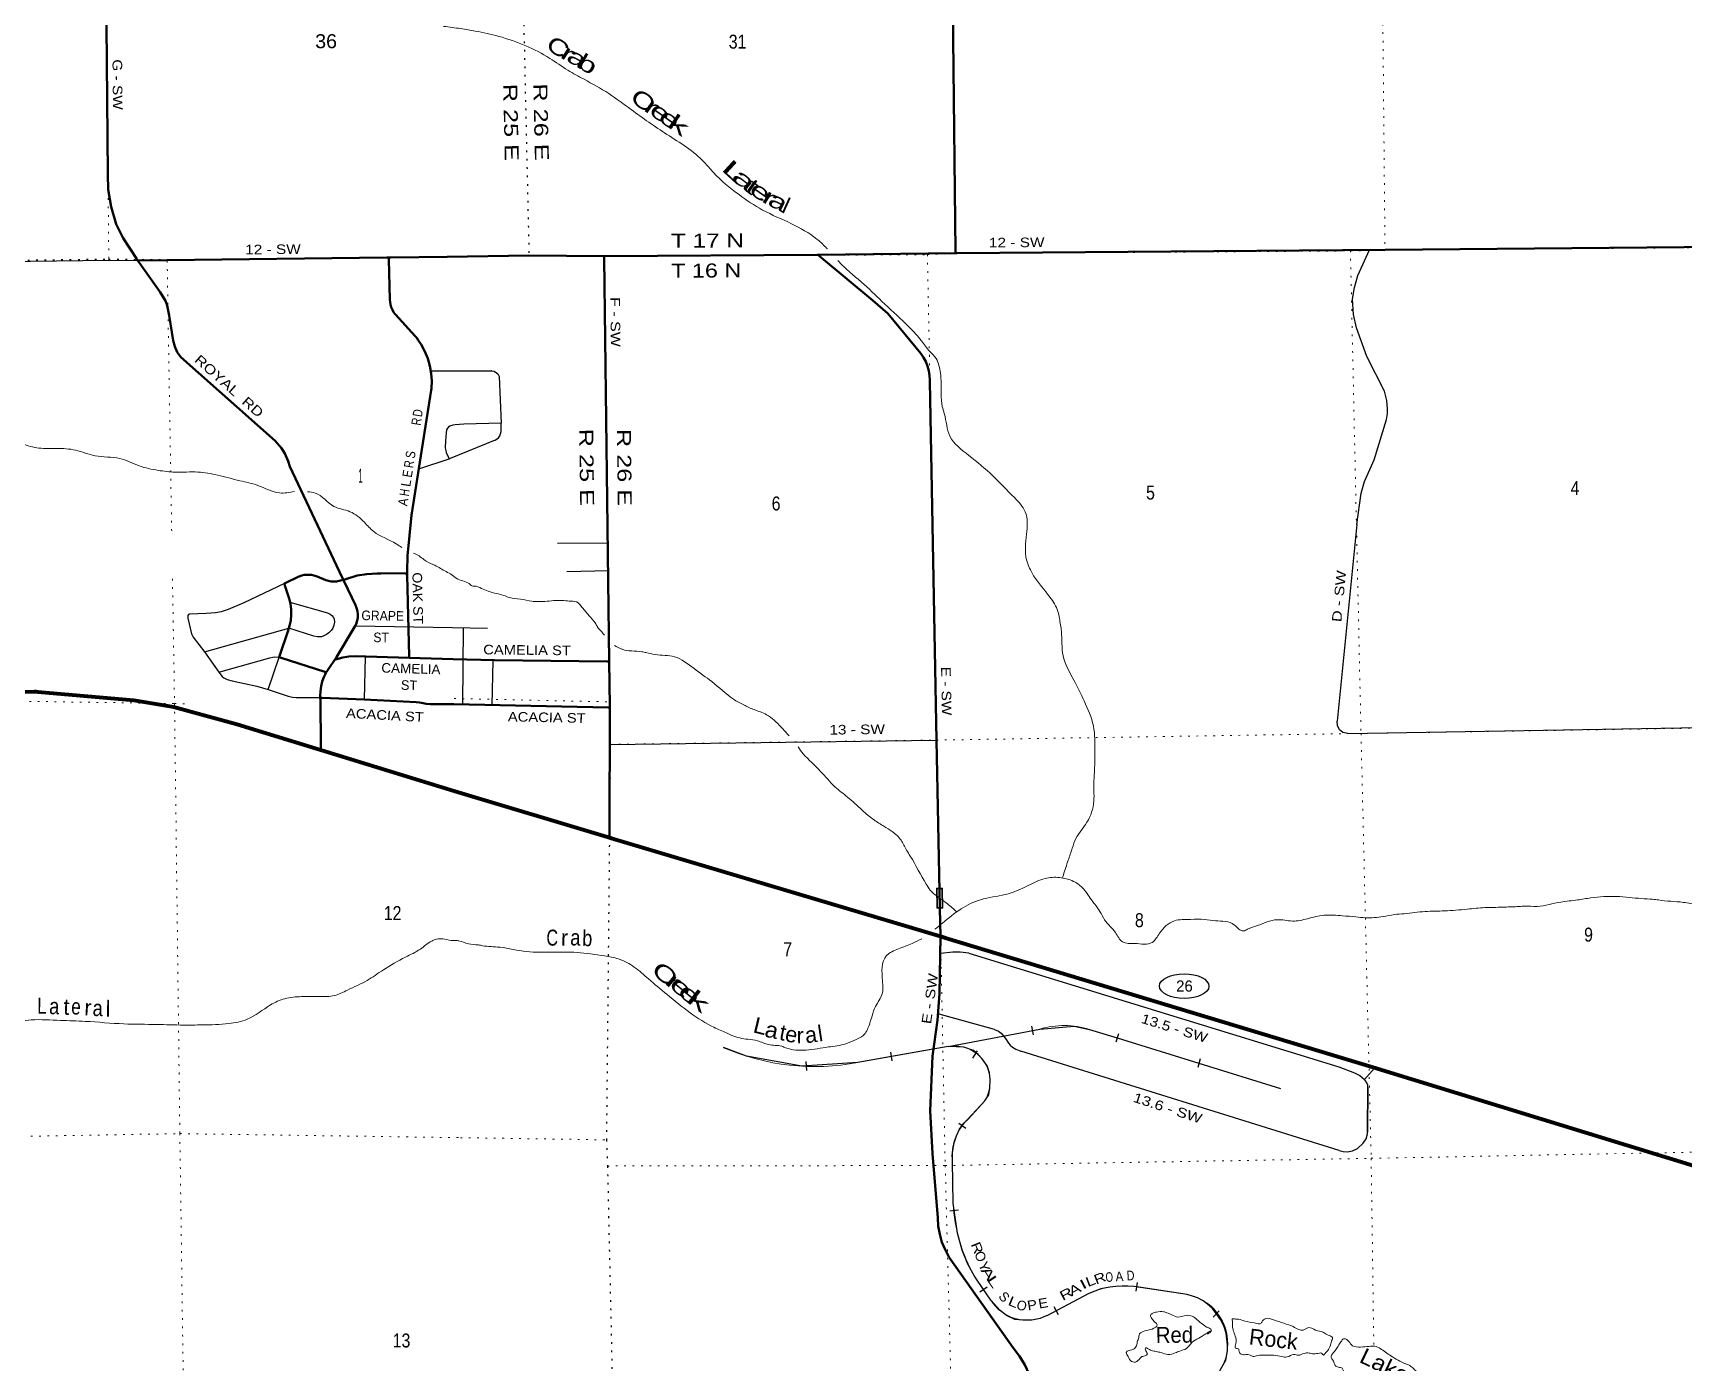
# Model space of a CAD drawing. Header units: feet. Extents: x 250644 to 505285, y -364975 to -177792.
# Drawn here: x 339922 to 360586, y -226050 to -209405 of the extents above; entities that cross this region are included whole.
import ezdxf
from ezdxf.enums import TextEntityAlignment as Align

# ---------------------------------------------------------------- set-up
doc = ezdxf.new("R2010")
doc.units = ezdxf.units.FT
doc.header["$LTSCALE"] = 70
doc.linetypes.add('DOTTED', pattern=[1.5, 0.3, -1.2])
for name, color, linetype, lineweight in [('17', 7, 'Continuous', 25), ('23', 7, 'Continuous', 70), ('26', 7, 'Continuous', 40), ('29', 7, 'Continuous', 25), ('34', 7, 'Continuous', 25), ('39', 7, 'Continuous', 13), ('6', 7, 'DOTTED', 25), ('61', 7, 'Continuous', 13), ('7', 7, 'DOTTED', 13)]:
    doc.layers.add(name, color=color, linetype=linetype, lineweight=lineweight)
for name, color, linetype in [('27', 7, 'Continuous'), ('30', 7, 'Continuous'), ('41', 7, 'Continuous')]:
    doc.layers.add(name, color=color, linetype=linetype)

msp = doc.modelspace()

# ---------------------------------------------------------------- linework, layer by layer
at = {"layer": '17'}
msp.add_ellipse((354330.26, -221334.21), major_axis=(309.24, -1), ratio=0.500121, dxfattribs=at)
at = {"layer": '23'}
for p, q in [((345207.61, -218896.99), (343525.37, -218381.59)), ((351341.91, -220732.01), (351279.19, -220713.01))]:
    msp.add_line(p, q, dxfattribs=at)
for points in [[(343525.37, -218381.59), (342475.86, -218060.05), (341683.36, -217843.45), (341183.79, -217760.96), (339985.15, -217653.12), (339960.15, -217650.87), (339935.15, -217651.32), (336308.28, -217716.59), (330961.33, -217805.93), (325616.33, -217893.22), (320151.34, -217997.7), (314675.64, -218076.35)], [(347151.83, -219481.04), (347111.54, -219468.94), (345207.61, -218896.99)], [(351279.18, -220713.53), (347161.54, -219483.94), (347151.83, -219481.04)], [(351341.91, -220732.01), (351291.91, -220717.33), (351279.18, -220713.53)], [(362019.4, -223968.26), (360933.75, -223652.76), (356694.42, -222353.06), (351341.91, -220732.01)]]:
    msp.add_lwpolyline(points, dxfattribs=at)
at = {"layer": '26'}
for p, q in [((345181.76, -217240.16), (344629.11, -217224.03)), ((343517.33, -217724.21), (343517.63, -217724.21))]:
    msp.add_line(p, q, dxfattribs=at)
for points in [[(351469.37, -212161.22), (351469.05, -212133.93), (351408.27, -206808.05), (351408.23, -206804.8)], [(341231.44, -212252.1), (341216.7, -212229.16), (341050.65, -211970.79), (340961.72, -211797.67), (340899.22, -211581.26), (340863.17, -211362.45), (340860.76, -211174.9), (340820.97, -206958.29)], [(344374.47, -212213.27), (344399.47, -212213), (345105.46, -212205.5)], [(345105.46, -212205.5), (346129.65, -212189.24), (347070.5, -212197.1)], [(347070.5, -212197.1), (349735.5, -212179.48), (349747.92, -212179.35), (351469.37, -212161.22)], [(347134.87, -217271.11), (347070.82, -212222.1), (347070.5, -212197.1)], [(351272.13, -220357.72), (351230.37, -218254.54), (351146.04, -213766.83), (351146.2, -213751.78), (351142.9, -213691.71), (351133.34, -213632.31), (351117.62, -213574.23), (351095.92, -213518.12), (351068.47, -213464.58), (351035.57, -213414.2), (350621.83, -212916.7), (350431.76, -212751.98), (349767.82, -212196.01), (349747.92, -212179.35)], [(351469.37, -212161.22), (351485.94, -212161.04), (356843.94, -212118.74), (361987.71, -212070.82), (361995.51, -212070.78)], [(341231.44, -212252.1), (341254.49, -212251.82), (344349.47, -212213.63), (344374.47, -212213.27)], [(343807.2, -216247.74), (343793.49, -216218.72), (343137.73, -214831.14), (343115.64, -214762.1), (343076.07, -214668.2), (343031.9, -214600.08), (342952.66, -214508.19), (341774.48, -213463.61), (341725.25, -213399.38), (341695.28, -213328.72), (341677.62, -213253.77), (341626.25, -212940.09), (341601.63, -212813.76), (341580.23, -212755.95), (341512.8, -212646.75), (341250.73, -212279.16), (341231.44, -212252.1)], [(344605.38, -216190.69), (344606.28, -216141.56), (344609.82, -215948.92), (344658.62, -215439.29), (344907.04, -213877.04), (344909.19, -213855.3), (344912.48, -213759.74), (344905.76, -213664.36), (344889.11, -213570.21), (344862.71, -213478.31), (344826.85, -213389.67), (344781.92, -213305.27), (344743.94, -213249.03), (344724.12, -213219.67), (344703.88, -213199.03), (344458.74, -212929.2), (344455.07, -212924.58), (344435.84, -212897.08), (344419.59, -212867.72), (344406.5, -212836.82), (344396.71, -212804.72), (344390.33, -212771.77), (344387.43, -212738.34), (344376.39, -212238.27), (344374.47, -212213.27)], [(343588.9, -217412.55), (343574.2, -217401.98), (343027.58, -217223.73), (343003.29, -217215.81), (343011.13, -217192.89), (343116.69, -216884.23), (343134.18, -216825.05), (343147.24, -216756.61), (343153.08, -216687.18), (343151.62, -216617.52), (343142.89, -216548.39), (343126.99, -216480.56), (343075.9, -216318.02), (343068.1, -216293.19), (343093.45, -216281.2), (343233.25, -216215.09), (343260.48, -216202.98), (343288.83, -216193.78), (343317.99, -216187.59), (343347.63, -216184.49), (343377.44, -216184.5), (343407.08, -216187.63), (343436.24, -216193.84), (343464.58, -216203.06), (343477.68, -216208.47), (343588.48, -216253.7), (343620.71, -216262.4), (343653.67, -216267.68), (343687.01, -216269.49), (343720.35, -216267.8), (343753.33, -216262.64), (343785.59, -216254.05), (343788.16, -216253.09), (343807.2, -216247.74)], [(343588.9, -217412.55), (343607.53, -217385.13), (343722.24, -217216.25), (343951.68, -216834.16), (343968.37, -216802.45), (343981.42, -216758.07), (343987.08, -216722.83), (343987.94, -216684.54), (343983.6, -216639.29), (343971.85, -216597.95), (343957.55, -216563.9), (343817.18, -216268.72), (343807.2, -216247.74)], [(343807.2, -216247.74), (343838.16, -216238.34), (343977.28, -216196.12), (344099.8, -216175.95), (344223.77, -216168.7), (344274.05, -216169.46), (344584.17, -216166.78), (344605.38, -216190.69)], [(344629.11, -217224.03), (344628.69, -217205.49), (344605.4, -216191.56), (344605.38, -216190.69)], [(343708.06, -217246.55), (343723.13, -217241.42), (343798.15, -217221.04), (343874.89, -217208.61), (343952.51, -217204.28), (344629.11, -217224.03)], [(347134.87, -217271.11), (347108.02, -217270.82), (345697.52, -217255.38), (345181.86, -217240.12)], [(347141.87, -217845.57), (347141.93, -217828.13), (347134.87, -217271.11)], [(343517.63, -217724.21), (343517.46, -217721.93), (343516.74, -217701.23), (343518.88, -217641.1), (343527.29, -217581.52), (343541.88, -217523.15), (343562.49, -217466.62), (343577.87, -217435.13), (343588.9, -217412.55)], [(345189.74, -217804.7), (344896.37, -217805.92), (344843.88, -217802), (344807.03, -217794.17), (344760.73, -217785.04), (344718.68, -217779.82), (344067.9, -217745.4), (343539.89, -217723.87), (343517.63, -217724.21)], [(343525.37, -218381.59), (343525.03, -218344.9), (343519.42, -217747.83), (343517.63, -217724.21)], [(347141.87, -217845.57), (347122.54, -217845.17), (345190.82, -217804.78)], [(347151.83, -219481.04), (347136.62, -219452.14), (347141.87, -217845.57)], [(351279.18, -220713.53), (351279.19, -220713.01), (351272.13, -220357.72)], [(352449.66, -226365.93), (352434.07, -226309.25), (352390.6, -226188.17), (352334.7, -226072.29), (352267, -225962.89), (352188.24, -225861.17), (351401.9, -224747.9), (351385.62, -224721.8), (351337.31, -224631.18), (351298.74, -224536), (351270.34, -224437.31), (351252.4, -224336.2), (351245.13, -224233.76), (351179.9, -223429.45), (351152.79, -222893.67), (351182.1, -222211.8), (351244.45, -221757.92), (351267.94, -221426.55), (351279.18, -220713.53)]]:
    msp.add_lwpolyline(points, dxfattribs=at)
at = {"layer": '29'}
for p, q in [((344901.76, -213633.43), (345127.06, -213633.52)), ((345782.4, -214288.96), (345313.12, -214301.7)), ((345707.85, -214501.71), (345143.39, -214731.25)), ((344750.73, -214860.93), (345143.39, -214731.25)), ((356491.08, -215554.75), (356243.11, -218018.94)), ((346485.95, -215790.28), (347124.24, -215784.79)), ((346602.88, -216143.95), (347130.85, -216132.68)), ((342067.31, -217150.16), (343125.43, -216854.67)), ((343963.04, -216824.7), (345171.38, -216846.38)), ((345171.38, -216846.38), (345609.13, -216852.16)), ((345303.45, -217808.28), (345309.48, -216848.67)), ((342248.6, -217405.75), (342885.05, -217225.56)), ((342864.63, -217621.28), (343002.58, -217217.89)), ((344078.77, -217213.75), (344067.9, -217745.4)), ((345670.9, -217815.93), (345679.56, -217259.71)), ((356378.72, -218170.75), (361830.3, -218079.04)), ((347146.61, -218307.58), (351230.37, -218254.54)), ((351955.62, -221875.51), (351264.3, -221682.77)), ((356268.61, -223388.77), (352287.53, -222146.98)), ((356588.77, -222502.78), (356712.42, -222361.91)), ((356627.56, -222593.77), (356625.22, -223161.36))]:
    msp.add_line(p, q, dxfattribs=at)
for points in [[(356491.08, -215554.75), (356546.31, -215162.3), (356586.71, -215019.77), (356707.91, -214745.33), (356861, -214243.26), (356875.89, -214168.8), (356875.89, -214109.23), (356867.39, -214002.86), (356835.49, -213885.85), (356614.35, -213451.86), (356486.77, -213094.45), (356448.49, -212928.52), (356435.74, -212737.05), (356461.25, -212588.14), (356503.78, -212439.21), (356649.51, -212120.27)], [(320848, -212517.01), (324991.32, -212402.49), (325539.25, -212410.2), (330289.62, -212370.65), (330965.97, -212367.06), (335576.66, -212292.91), (336287.59, -212306.49), (340870.58, -212247.12), (341231.44, -212252.1)], [(345127.06, -213633.52), (345663.42, -213632.24), (345661.41, -213632.27)], [(345663.42, -213632.24), (345692.61, -213638.16), (345723.44, -213656.23), (345741.51, -213672.19), (345756.97, -213702.93), (345782.4, -214288.96)], [(345136.71, -214321.92), (345108.37, -214349.14), (345098.57, -214370.06), (345092.68, -214409.29), (345084.84, -214508.67), (345082.23, -214594.97), (345087.46, -214631.58), (345094.65, -214655.12), (345129.88, -214735.71)], [(345313.12, -214301.7), (345206.77, -214307.21), (345175.41, -214313.06), (345137.62, -214323.59)], [(345707.85, -214501.71), (345747.36, -214471.55), (345764.37, -214448.15), (345775.01, -214420.49), (345781.38, -214390.71), (345783.51, -214352.41), (345782.4, -214288.96)], [(343068.1, -216293.19), (342561.18, -216536.78), (342365.14, -216620.47), (342276.27, -216649.24), (342205.7, -216659.7), (342090.69, -216670.16), (341881.59, -216678), (341868.52, -216683.23), (341860.68, -216693.69), (341860.68, -216730.31), (341907.72, -216923.83), (341928.63, -216968.29), (342067.31, -217150.16), (342248.6, -217405.75)], [(343137.78, -216527.76), (343609.32, -216662.31), (343641.34, -216678.01), (343664.21, -216693.69), (343683.16, -216721.16), (343690.35, -216740.77), (343693.62, -216777.39), (343687.74, -216816.61), (343675.32, -216851.92), (343653.76, -216884.6), (343625.66, -216913.38), (343593.64, -216934.29), (343560.31, -216951.3), (343530.91, -216960.44), (343484.51, -216960.45), (343436.81, -216952.6), (343125.43, -216854.67)], [(342885.05, -217225.56), (342924.51, -217218.05), (342950.65, -217214.12), (343003.29, -217215.81)], [(342248.6, -217405.75), (342288.69, -217458.64), (342310.91, -217476.95), (342351.42, -217495.25), (342416.77, -217513.56), (342723.89, -217580.25), (342864.63, -217621.28)], [(342864.63, -217621.28), (343115.97, -217704.47), (343170.21, -217716.23), (343217.91, -217722.77), (343517.46, -217721.93)], [(356378.72, -218170.75), (356316.66, -218157.7), (356274.13, -218127.92), (356248.62, -218072.61), (356243.11, -218018.94)], [(351632.93, -220922.54), (351527.67, -220908.99), (351435.17, -220910.06), (351282.08, -220927.08)], [(351632.93, -220922.54), (356264.98, -222343.72), (356264.98, -222343.72)], [(351955.62, -221875.51), (352005.56, -221895.58), (352041.17, -221920.57), (352092.2, -221990.77), (352133.14, -222048.75), (352153.86, -222073.74), (352179.92, -222095.55), (352224.03, -222122.67), (352287.53, -222146.98)], [(356264.98, -222343.72), (356463.37, -222418.92), (356527.16, -222452.96), (356588.77, -222502.78)], [(356268.61, -223388.77), (356320.91, -223401.79), (356376.19, -223406.04), (356435.73, -223395.4), (356497.39, -223365.62), (356571.81, -223299.67), (356605.83, -223244.36), (356624.97, -223180.54), (356627.1, -222574.22), (356610.09, -222535.93), (356588.77, -222502.78)]]:
    msp.add_lwpolyline(points, dxfattribs=at)
at = {"layer": '34'}
for p, q in [((352418.2, -221834.53), (352438.76, -221943.21)), ((353506.59, -221929.89), (353473.89, -222035.56)), ((349606.94, -222388.01), (349599.69, -222277.64)), ((350676.85, -222267.58), (350657.47, -222158.68)), ((351684.14, -222236.77), (351744.22, -222143.9)), ((354531.66, -222244.33), (354498.96, -222350)), ((351507.86, -223047.73), (351598.08, -223111.72)), ((351396.4, -224147.62), (351505.92, -224132.14)), ((351773.55, -225160.32), (351865.1, -225098.24)), ((353728.67, -225151.17), (353745.12, -225041.79)), ((352757.07, -225446.93), (352705, -225349.34)), ((354690.93, -225475.16), (354770.11, -225397.93))]:
    msp.add_line(p, q, dxfattribs=at)
at = {"layer": '34', "lineweight": 13}
for p, q in [((353146.52, -221874.48), (355536.27, -222613.91)), ((351376.2, -222088.79), (350247.2, -222289.7)), ((351623.89, -222998.87), (351834.07, -222768.03)), ((351439.16, -224049.27), (351427.36, -223528.93)), ((354367.82, -225193.17), (353698.29, -225092.5))]:
    msp.add_line(p, q, dxfattribs=at)
for points in [[(351376.2, -222088.79), (352524.94, -221871.44), (352524.94, -221871.44)], [(351909.13, -225264.93), (351711.17, -224973), (351713.17, -224972.96)], [(353136.57, -225180.85), (352610.55, -225461.51), (352604.5, -225459.61)]]:
    msp.add_lwpolyline(points, dxfattribs=at)
at = {"layer": '34'}
for points in [[(351376.4, -222089.87), (352525.09, -221872.53), (352951.85, -221835.01), (353146.24, -221875.55), (353491.49, -221982.37), (355535.94, -222614.96)], [(354786.47, -226132.67), (354850.94, -226012.93), (354870.95, -225897.11), (354873.81, -225821.33), (354856.65, -225676.92), (354825.21, -225583.99), (354786.62, -225503.92), (354685.14, -225369.52), (354620.82, -225312.32), (354566.5, -225273.72), (354495.04, -225235.12), (354447.87, -225216.53), (354368.1, -225192.1), (353735.7, -225097.01), (353698.33, -225091.39), (353510.22, -225090.74), (353398.73, -225102.18), (353285.41, -225123), (353136.11, -225179.85), (352610.44, -225460.32), (352604.58, -225458.48), (352526.85, -225493.94), (352423.93, -225513.96), (352310.31, -225515.38), (352209.54, -225505.38), (352106.63, -225456.76), (352025.96, -225393.11), (351910, -225264.25), (351818.12, -225128.76), (351713.22, -224974.06), (351713.17, -224972.96), (351711.91, -224971.88), (351623.52, -224813.36), (351552.05, -224636.07), (351493.3, -224424.38), (351440.26, -224049.18), (351428.46, -223529), (351430.56, -223420.75), (351452, -223294.93), (351478.72, -223205.46), (351519.18, -223124.79), (351573.84, -223049.73), (351624.75, -222999.56), (351835.07, -222768.57), (351885.42, -222692.29), (351899.72, -222609.36), (351903.3, -222501.91), (351894, -222417.77), (351865.41, -222331.98), (351802.97, -222245.51), (351751.07, -222189.01), (351693.9, -222137.54), (351571.85, -222095.98), (351376.13, -222087.69), (350666.21, -222214.02), (350247.07, -222288.61), (349544.57, -222334.77), (348851.87, -222209.28), (348565.97, -222103.45)]]:
    msp.add_lwpolyline(points, dxfattribs=at)
at = {"layer": '34', "lineweight": 13}
for centre, radius, start, end in [((352830.7, -222902.03), 1074.99, 72.91489, 106.52467), ((349708.17, -219457.25), 2883.28, 246.65426, 280.77479), ((351455.35, -222529.38), 447.64, 327.7827, 100.18446), ((352056.81, -223460.85), 633.12, 133.14011, 186.17341), ((353466.98, -223954.05), 2030.06, 182.68837, 210.12778), ((353566.85, -226086.7), 1002.85, 82.46899, 115.40806), ((354249.34, -225808.23), 626.37, 298.69933, 79.09656), ((352366.62, -224970.08), 544.27, 212.80201, 295.91711)]:
    msp.add_arc(centre, radius, start, end, dxfattribs=at)
at = {"layer": '39'}
for points in [[(345061.77, -209321.58), (345275.08, -209350.08), (345458.26, -209380.6), (345750.47, -209446.69), (346089.94, -209566.01), (346390.09, -209722.33), (346615.85, -209870.21), (346818.83, -209984.41), (347127.47, -210162.66), (347408.51, -210363.6), (347856.32, -210673.49), (348322.99, -211021.15), (348438.07, -211151.3), (348758.82, -211427.74), (349053.72, -211620.35), (349414.35, -211791.46), (349731.3, -211983.59), (349843.78, -212085.67), (349864.46, -212107.71)], [(349994.27, -212252.74), (350010.12, -212268.97), (350173.87, -212424.2), (350292.31, -212524.13), (350548.1, -212763.79), (350844.84, -213042.75), (351041.94, -213257.55), (351145.03, -213389.96), (351225.18, -213480.67), (351261.14, -213568.31), (351279.14, -213660.35), (351288.78, -213925.37), (351302.05, -214077.78), (351328.02, -214167.65), (351398.24, -214451.46), (351633.98, -214691.54), (351936.26, -214948.29), (352204.76, -215219.82), (352340.87, -215395.73), (352356.91, -215678.69), (352357.68, -215998.15), (352446.15, -216197.18), (352650.37, -216464.06), (352750.48, -216644.76), (352768.35, -216730.77), (352793.86, -216892.98), (352814.38, -217197.95), (352949.21, -217502.48), (353079.13, -217764.92), (353194.08, -218077.91), (353212.98, -218401), (353206.5, -218662.34), (353198.66, -218859.41), (353201.35, -218985.94), (353130.8, -219252.67), (352975.34, -219487.06), (352929.75, -219606.58), (352878.82, -219758.36), (352818.56, -219942.5), (352807.33, -219978.49)], [(338973.57, -214404.22), (339137.8, -214368.67), (339320.47, -214373.11), (339563.86, -214433.25), (339785.62, -214541.77), (339996.89, -214600.17), (340219.69, -214604.27), (340454.7, -214626.33), (340698.18, -214696.51), (341007.55, -214729.97), (341251.24, -214822.24), (341488.57, -214878.41), (341699.5, -214900.68), (341986.48, -214900.21), (342231.67, -214938.24), (342511.28, -215008.11), (342734.58, -215066.41), (343008.39, -215160.42), (343195.19, -215144.9)], [(343357.77, -215147.02), (343453.93, -215162.59), (343688.28, -215329.22), (343889.58, -215395.75), (344069.43, -215528.72), (344186.9, -215644.16), (344469.29, -215798.33), (344539.32, -215845.19)], [(344686, -215914.52), (344723.38, -215930.66), (344844.59, -216015.94), (344951.43, -216067.22), (345092.64, -216146.32), (345165.63, -216184.79)], [(347074.01, -216940.39), (347059.49, -216923.33), (346984.63, -216831.8), (346957.85, -216788.84), (346880.19, -216694.97), (346796.08, -216593.27), (346724.34, -216525.67), (346633.92, -216515.22), (346545.55, -216506.74), (346329.24, -216518.62), (346196.92, -216518.95), (346166.82, -216517.48), (346021.94, -216489.9), (345885.24, -216470.22), (345812.56, -216443.37), (345723.92, -216420.82), (345617.09, -216390.56), (345534.23, -216355.85), (345445.48, -216327.28), (345413.33, -216323.83), (345399.04, -216310.02), (345324.09, -216269.14), (345239.3, -216238.49), (345164.29, -216184.08)], [(349384.27, -218202.48), (349284.03, -218092.15), (349102.67, -217936.59), (348947.09, -217873.03), (348817.68, -217815.03), (348687.98, -217740.96), (348417.21, -217522.67), (348195.61, -217359.78), (347952.23, -217211.35), (347709.11, -217183.51), (347598.38, -217159.35), (347542.04, -217148.29), (347294.87, -217118.5), (347198.2, -217069)], [(351306.77, -220259), (351197.86, -220176.57), (351152.94, -220133.15), (351099.35, -220055.72), (350902.33, -219707.49), (350854.76, -219629.95), (350788.31, -219508.53), (350673.96, -219398.01), (350572.5, -219333.48), (350448.69, -219253.28), (350300.07, -219133.31), (350116.51, -218967.74), (349959.73, -218839.88), (349779.65, -218646.12), (349562.96, -218424.86), (349497.71, -218340.69)], [(351208.59, -220622.42), (351306.33, -220543.62), (351538.33, -220366.7), (351781.81, -220252.23), (352091.79, -220186.86), (352379.37, -220074.71), (352588.99, -219985.47), (352768.42, -219974.61), (352944.15, -220022.2), (353054.43, -220099.01), (353169.21, -220253.36), (353275.27, -220397.62), (353334.6, -220502.86), (353468.77, -220664.2), (353559.88, -220779.57), (353711.43, -220800.48), (353931.1, -220785.61), (354022.76, -220670.52), (354208.25, -220516.65), (354409.06, -220498.45), (354585.38, -220498.88), (354722.24, -220515.19), (354959.24, -220568.65), (355071.04, -220643.22), (355123.09, -220620.58), (355244.79, -220576.32), (355493.76, -220502.35), (355685.85, -220518.89), (355872.83, -220490.21), (356081.36, -220446.28), (356310.79, -220454.01), (356477.6, -220466.72), (356598.92, -220477.6), (356819.4, -220463.27), (356962.36, -220438.25), (357083, -220427.45), (357347.37, -220399.51), (357588.93, -220392.33), (357873.16, -220370.29), (358093.47, -220351.37), (358203.48, -220349.02), (358317.28, -220344.58), (358498.5, -220338.71), (358582.34, -220332.81), (358748.71, -220335.14), (359043.2, -220281.44), (359254.17, -220254.73), (359420.77, -220228.7), (359744.24, -220211.45), (360054.13, -220237.44), (360191.8, -220246.64), (360267.79, -220255.29), (360419.42, -220271.98), (360576.61, -220284.95), (360668.63, -220301.35), (360779.43, -220314.8), (360907.32, -220331.23)], [(351483.88, -220405.19), (351366.63, -220302.21), (351304.4, -220257.28)], [(345231.37, -220764.05), (345156.51, -220761.35), (345049.61, -220742.05), (344973.44, -220746.04), (344911.84, -220769.74), (344769.97, -220869.85), (344583.97, -220971.11), (344307.18, -221130.97), (344103.92, -221262.81), (343858.22, -221383.7), (343693.43, -221452.27), (343511.11, -221465.06), (343284.29, -221464.95), (343072.2, -221490.57), (342895.64, -221569.49), (342603.29, -221747.84), (342371.88, -221802.08), (342039.12, -221818.8), (341808.34, -221820.81), (341470.93, -221813.54), (341059.25, -221806.21), (340576.68, -221774.62), (340265.24, -221762.67), (339899.74, -221756.14), (339759.55, -221767.83), (339464.68, -221775.53), (339202.29, -221796.44), (339158.42, -221807.62), (339122.53, -221816.59), (339102.63, -221823.14), (338905.48, -221882.51), (338804.09, -221919.3), (338465.48, -222018.52), (338178.2, -222236.9), (337962.28, -222421.28), (337763.57, -222573.08), (337519.45, -222677.86), (337190.18, -222750.73), (336992.56, -222868.35), (336946.34, -222941.86), (336844.69, -223044.94), (336750.53, -223127.73), (336599.57, -223187.91), (336379.72, -223223.77), (336309.52, -223225.6), (335799.71, -223226.86), (335356.78, -223252.48), (334951.65, -223265.06), (334598.62, -223274.27), (334574.55, -223274.9), (334348.63, -223308.92), (333994.28, -223344.27), (333796.39, -223375.55), (333222.08, -223366.44), (332818.47, -223360.9), (332611.39, -223348.23), (332411.07, -223363.5), (332294.89, -223372.56), (332074.51, -223388.36), (331810.48, -223423.36), (331527.51, -223501.04), (331233.51, -223617.17), (330908.09, -223683.91), (330618.2, -223727.63), (330342.09, -223837.26), (330272.8, -223949.53), (330206.24, -224013.53), (330131.88, -224085.76), (330082.53, -224117.18), (330008.95, -224143.2), (329754.05, -224143.83), (329533.25, -224219.88), (329371.28, -224394.83), (329218.5, -224613.71), (328982.07, -224933.19), (328931.83, -225006.81), (328844.64, -225125.57), (328757.5, -225170.02), (328633.93, -225203.37), (328357.55, -225226.65), (328064.37, -225222.26), (327995.39, -225270.25), (327747.36, -225379.15), (327384.06, -225531.23), (327196, -225630.53), (327120.32, -225728.91), (327034.25, -225889.82), (326910.38, -225987.45), (326550.48, -225964.71), (326302.18, -225987.26), (325899.21, -226005.81)], [(345231.37, -220764.05), (345252.22, -220767.09), (345371.27, -220803.76), (345497.35, -220818.8), (345546.56, -220827.57), (345765.02, -220846.96), (346100.63, -220901.6), (346426.08, -220908.46), (346730.99, -220912.12), (347074.08, -220956.09), (347252.24, -220993.45), (347447.03, -221094.55), (347624.78, -221242.77), (347856.94, -221436.2), (348146.37, -221667.54), (348444.92, -221848.85), (348601.71, -221918.37), (348670.46, -221951.91), (348868.96, -221999.03), (348989.45, -222017.2), (349130.04, -222066.11), (349294.41, -222086.93), (349342.36, -222105.75), (349598.56, -222133.91), (349877.73, -222095.05), (350094.27, -222055.73), (350217.66, -222005.41), (350312.9, -221951), (350386.1, -221826.15), (350468.61, -221587.07), (350549.86, -221430.96), (350553.86, -221268.38), (350604.6, -220951.79), (350753.4, -220866.55), (350927.37, -220798.19), (351045.32, -220741.3)], [(354660.58, -225647.54), (354601.21, -225684.98), (354512.11, -225739.12), (354425.06, -225795.24), (354358.44, -225868.99), (354276.89, -225900.88), (354219.22, -225924.21), (354127.39, -225944.26), (354042.64, -225919.95), (353978.19, -225907.27), (353921.72, -225892.4), (353873.1, -225869.33), (353848.78, -225857.8), (353849.64, -225897.96), (353868.66, -225943.77), (353838.93, -225960.48), (353791.12, -225975.57), (353736.18, -226033), (353671.95, -226030.36), (353628.53, -225969), (353605.41, -225919.26), (353704.66, -225870.93), (353737.67, -225819.99), (353746.71, -225773.58), (353758.15, -225745.21), (353770.94, -225686.67), (353836.33, -225649.1), (353928.07, -225625.04), (353993.16, -225573.41), (353966.41, -225541.84), (353933.57, -225506.37), (353910.37, -225452.62), (353935.87, -225425.95), (353983.73, -225412.87), (354071.89, -225408.98), (354114.29, -225422.14), (354174.98, -225446.96), (354249.8, -225475.5), (354357.66, -225455.1), (354430.04, -225463.6), (354489.08, -225504.53), (354566.66, -225569.18), (354584.96, -225580.84), (354603.34, -225596.52), (354637.72, -225609.85), (354670.56, -225645.32), (354662.8, -225657.54), (354623.35, -225688.52)], [(356175.39, -225769.84), (356171.8, -225790.01), (356166.17, -225808.22), (356135.68, -225883.21), (356090.64, -225934.41), (356072.94, -225950.86), (356050.37, -225927.23), (356022.27, -225925.82), (355952.27, -225935.36), (355893.93, -225926.56), (355829.82, -225929.94), (355762.13, -225953.49), (355699.77, -225944.78), (355618.18, -225974.65), (355551.9, -225970.04), (355453.24, -225952.06), (355354.97, -225952.15), (355246.8, -225958.49), (355194.85, -225967.64), (355154.38, -225950.42), (355102.13, -225945.51), (355043.86, -225940.73), (355017.03, -225905.13), (355012.47, -225879.11), (354974.04, -225863.86), (354976.85, -225807.54), (354968.83, -225713.28), (354945.25, -225641.45), (354934.2, -225593.46), (354934.84, -225529.15), (354932.19, -225499.07), (354974.38, -225502.19), (355010.5, -225503.42), (355089.2, -225525.85), (355212.04, -225549.34), (355292.31, -225551.64), (355300.03, -225537.41), (355351.25, -225494.12), (355447.86, -225510.14), (355579.15, -225553.54), (355694.35, -225595.28), (355763.28, -225629.98), (355819.62, -225638.82), (355887.14, -225607.23), (355974.02, -225637.52), (356068.88, -225665.63), (356122.68, -225696.42), (356167.96, -225717.81), (356185.57, -225732.91), (356175.18, -225771.04)], [(356732.54, -226306.77), (356699.46, -226270.99), (356691.49, -226273.17), (356656.04, -226209.63), (356595.99, -226214.94), (356474.22, -226241.65), (356371.81, -226235.81), (356319.43, -226224.87), (356320.71, -226190.69), (356307.1, -226116.64), (356262.7, -226103.52), (356220.09, -226080.32), (356203.2, -226040.5), (356192.66, -226016.61), (356167.84, -225980.98), (356198.63, -225920.04), (356274.51, -225809.92), (356289.99, -225783.47), (356297.84, -225775.26), (356317.38, -225750.73), (356335.33, -225746.33), (356390.18, -225779.31), (356437.49, -225834.56), (356538.1, -225850.49), (356642.22, -225842.23), (356716.39, -225840.65), (356848.32, -225914.18), (356917.5, -225960.92), (357006.86, -226013.26), (357106.15, -226061.36), (357168.98, -226092.17), (357214.02, -226135.41), (357254.88, -226170.7), (357305.68, -226201.76), (357352.64, -226240.94), (357439.05, -226295.96)]]:
    msp.add_spline(points, degree=3, dxfattribs=at)
at = {"layer": '6'}
for points in [[(345981.69, -188231.54), (346006.94, -190833.36), (346004.15, -190907.66), (345961.45, -193422.4), (346030.63, -196205.74), (346031.74, -196257.96), (346062.87, -201497.43), (346095.66, -206909.65), (346059.78, -209090.46), (346129.65, -212189.24)], [(345105.46, -212205.5), (346129.65, -212189.24), (347070.5, -212197.1), (351117.21, -212174.96), (351485.94, -212161.04), (356410.93, -212128.01), (356843.94, -212118.74), (361756.77, -212079.94), (362183.68, -212066.79), (367070.88, -212048.63), (367554.09, -212042.31), (372420.56, -211992.44), (372877.71, -211986.68), (376480.42, -211969.02)], [(313733.72, -212607.74), (314033.55, -212602.58), (314731.75, -212590.38), (319660.11, -212536.06), (320131.49, -212523.76), (324989.48, -212388.93), (325537.41, -212396.64), (330287.78, -212357.09), (330964.13, -212353.5), (335574.82, -212279.35), (336285.75, -212292.93), (340868.74, -212233.56), (341599.61, -212242.61), (345105.29, -212205.33)], [(347070.64, -212196.89), (347147.95, -218307.7), (347098.91, -223257.57), (347111.88, -223584.8), (347175.92, -226455.03)]]:
    msp.add_lwpolyline(points, dxfattribs=at)
at = {"layer": '61'}
for p, q in [((351229.2, -220107.6), (351304.19, -220106.32)), ((351233.47, -220357.56), (351229.2, -220107.6))]:
    msp.add_line(p, q, dxfattribs=at)
msp.add_lwpolyline([(351304.19, -220106.32), (351308.46, -220356.28), (351233.47, -220357.56)], dxfattribs=at)
msp.add_lwpolyline([(351237.33, -220115.45), (351296.33, -220114.45), (351300.32, -220348.42), (351241.32, -220349.42)], close=True, dxfattribs=at)
at = {"layer": '7'}
for p, q in [((341601.45, -212256.17), (341658.34, -215667.49)), ((345192.28, -217734.8), (347149, -217775.71)), ((345190.82, -217804.78), (347147.54, -217845.69)), ((345271.26, -223230.36), (347098.91, -223257.57))]:
    msp.add_line(p, q, dxfattribs=at)
for points in [[(340594.76, -187421.4), (340660.28, -191021.79), (340690.77, -196308.02), (340711.17, -200591.16), (340726.61, -201646.52), (340820.97, -206958.29), (340870.58, -212247.12)], [(356751.65, -199671.48), (356774.9, -201414.92), (356792.46, -206771.21), (356843.94, -212118.74)], [(351356.11, -202080.01), (351408.27, -206808.05), (351469.53, -212045.06)], [(351117.21, -212174.96), (351230.37, -218254.54), (351272.13, -220357.72)], [(356410.93, -212128.01), (356543.37, -218171.01), (356670.42, -223488.8), (356703.52, -225835.19)], [(341667.8, -216234.73), (341693.85, -217796.95), (341759.99, -223179.75), (341806.82, -226536.09)], [(313809.48, -218115.09), (314675.64, -218076.35), (320151.34, -217997.7), (325616.33, -217893.22), (330961.33, -217805.93), (336308.28, -217716.59), (341693.85, -217796.95), (341872.88, -217801.48)], [(347147.93, -218307.56), (351230.37, -218254.54), (356543.37, -218171.01), (361830.3, -218088.04), (367147.61, -218018.48), (372453.87, -217900.94), (376578.43, -217942.8)], [(351273.5, -220358.45), (351339.51, -223578.74), (351413.3, -226390.17)], [(313884.85, -223594.16), (314710.86, -223580.46), (320048.78, -223376.87), (325675.2, -223077.38), (331027.01, -223323.31), (336324.83, -223273.4), (341759.99, -223179.75), (345271.26, -223230.36)], [(347111.88, -223584.8), (351339.51, -223578.74), (356670.42, -223488.8), (361987.04, -223387.11), (367284.56, -223330.03), (372605.92, -223262.39), (376664.48, -223210.05)]]:
    msp.add_lwpolyline(points, dxfattribs=at)

# ---------------------------------------------------------------- texts
at = {"layer": '17'}
msp.add_text('26', height=140, dxfattribs=at).set_placement((354333.71, -221402.52), align=Align.CENTER)
at = {"layer": '27'}
for s, rotation, width, p in [('G - SW', 270.537, 1.2, (340917.02, -209734.9)), ('12 - SW', 0.384, 1.2, (351886.47, -212088.35)), ('12 - SW', 0.609, 1.2, (342578.32, -212175.78)), ('F - SW', 270.727, 1.25, (347147.02, -212710.45)), ('ROYAL  RD', 318.44, 1.25, (341932.4, -213510.07)), ('OAK ST', 271.316, 1.1, (344670.46, -216156.72)), ('GRAPE', 358.972, 0.95, (344031.62, -216752.14)), ('ST', 358.972, 0.95, (344180.71, -217027.9)), ('CAMELIA ST', 359.373, 1.15, (345556.66, -217180.99)), ('CAMELIA', 358.328, 1.05, (344280.89, -217408.95)), ('E - SW', 271.077, 1.2, (351287.56, -217336.47)), ('ACACIA ST', 356.972, 1.15, (343837.48, -217975.96)), ('ACACIA ST', 358.802, 1.15, (345864.27, -218019.69)), ('E - SW', 81.911, 1.25, (351160.73, -221813.54))]:
    msp.add_text(s, height=120, rotation=rotation, dxfattribs=dict(at, width=width)).set_placement(p)
for s, width, p in [('R', 0.8, (344780.89, -214277.1)), ('D', 0.8, (344796.93, -214169.83)), ('S', 0.85, (344706.72, -214691.06)), ('E', 0.85, (344669.03, -214928.08)), ('R', 0.8, (344687.88, -214809.58)), ('A', 0.9, (344612.5, -215283.61)), ('H', 0.75, (344631.34, -215165.11))]:
    msp.add_text(s, height=120, rotation=80.965, dxfattribs=dict(at, width=width)).set_placement(p, align=Align.CENTER)
msp.add_text('L', height=120, rotation=80.965, dxfattribs=at).set_placement((344650.19, -215046.6), align=Align.CENTER)
msp.add_text('ST', height=120, rotation=358.328, dxfattribs=at).set_placement((344525.09, -217624.05))
at = {"layer": '30'}
for s, rotation, width, p in [('D - SW', 84.561, 1.25, (356296.65, -216781.02)), ('13 - SW', 0.696, 1.2, (349889.93, -218185.75)), ('13.5 - SW', 342.784, 1.2, (353782.08, -221790.64)), ('13.6 - SW', 341.908, 1.25, (353681.27, -222777.6))]:
    msp.add_text(s, height=120, rotation=rotation, dxfattribs=dict(at, width=width)).set_placement(p)
at = {"layer": '34'}
for s, rotation, width, p in [('R', 291.766, 1.25, (351683.75, -224631.69)), ('O', 291.766, 1.05, (351725.51, -224738.86)), ('Y', 291.766, 1.15, (351772.24, -224866.3)), ('A', 304.141, 1.55, (351825.6, -224960.81)), ('L', 304.142, 1.7, (351896.41, -225066.33)), ('I', 28.082, 1.65, (353094.07, -225116.64)), ('L', 20.846, 1.3, (353178.98, -225079.26)), ('R', 20.846, 1.25, (353296.23, -225043.55)), ('O', 4.378, 0.75, (353397.24, -225034.11)), ('A', 4.378, 0.9, (353523.31, -225025.61)), ('D', 1.447, 0.85, (353660.57, -225015.34)), ('L', 337.352, 1.35, (352170.07, -225342.52)), ('R', 28.082, 1.4, (352882.2, -225237.54)), ('A', 28.082, 1.4, (352986.85, -225184.34)), ('P', 9.728, 1.15, (352437.12, -225383)), ('E', 9.728, 1.15, (352575.56, -225359.25))]:
    msp.add_text(s, height=120, rotation=rotation, dxfattribs=dict(at, width=width)).set_placement(p, align=Align.CENTER)
for s, rotation, p in [('S', 311.984, (352033.24, -225262.04)), ('O', 342.352, (352279.34, -225388.44))]:
    msp.add_text(s, height=120, rotation=rotation, dxfattribs=at).set_placement(p, align=Align.CENTER)
at = {"layer": '41'}
for s, rotation, width, p in [('C', 326.374, 1.4, (346438.06, -209664.38)), ('r', 327.174, 1.75, (346570.75, -209742.87)), ('a', 330.605, 1.55, (346683.93, -209802.17)), ('b', 330.669, 1.55, (346813.52, -209880.16)), ('C', 323.795, 1.5, (347495.99, -210328.49)), ('r', 325.293, 1.8, (347616.09, -210410.06)), ('e', 325.293, 1.65, (347719.75, -210479.89)), ('e', 325.339, 1.65, (347834.81, -210561.36)), ('k', 325.339, 1.85, (347946.21, -210638.38)), ('L', 317.533, 2, (348633.8, -211212.68)), ('a', 320.95, 1.9, (348759.79, -211316.55)), ('t', 324.806, 1.6, (348871.84, -211405.79)), ('e', 324.806, 1.65, (348972.12, -211469.63)), ('r', 328.899, 1.7, (349093.44, -211545.73)), ('a', 333.155, 1.5, (349204.47, -211601.56)), ('l', 335.749, 1.05, (349308.15, -211656.75)), ('C', 359.425, 0.75, (346419.8, -220826.7)), ('a', 358.294, 0.85, (346707.87, -220824.79)), ('b', 358.233, 0.85, (346856.82, -220833.31)), ('C', 320.198, 1.6, (347763.68, -221255.76)), ('r', 320.201, 2.05, (347884.06, -221350.38)), ('e', 320.814, 1.8, (347973.38, -221422.22)), ('L', 359.59, 0.8, (340033.21, -221678.89)), ('e', 321.915, 1.75, (348080.19, -221511.58)), ('k', 321.915, 2, (348188.89, -221599.37)), ('a', 358.363, 0.85, (340185.67, -221685.31)), ('e', 356.927, 0.8, (340456.09, -221688.59)), ('a', 358.93, 0.85, (340730.45, -221708.53)), ('L', 346.435, 1.1, (349001.85, -221929.01)), ('a', 348.636, 1.1, (349148.92, -221980.53))]:
    msp.add_text(s, height=200, rotation=rotation, dxfattribs=dict(at, width=width)).set_placement(p, align=Align.CENTER)
for s, rotation, p in [('r', 359.199, (346573.8, -220828.35)), ('t', 357.624, (340336.9, -221692.07)), ('l', 359.03, (340859.71, -221715.71)), ('r', 356.582, (340604.71, -221701.28)), ('t', 348.927, (349289.72, -222010.5)), ('e', 348.898, (349396.67, -222034.88)), ('r', 0.293, (349524.94, -222050.67)), ('a', 7.119, (349670.74, -222040.01)), ('l', 8.727, (349790.13, -222023.12))]:
    msp.add_text(s, height=200, rotation=rotation, dxfattribs=at).set_placement(p, align=Align.CENTER)
for s, rotation, width, p in [('Red', 0.628, 0.95, (353976.15, -225799.93)), ('Lake', 334.394, 1.1, (356509.32, -226033.64))]:
    msp.add_text(s, height=200, rotation=rotation, dxfattribs=dict(at, width=width)).set_placement(p)
msp.add_text('Rock', height=200, rotation=353.567, dxfattribs=at).set_placement((355134.25, -225817.16))
at = {"layer": '6'}
for s, rotation, width, p in [('R 25 E', 271.292, 1.35, (345806.17, -210042.5)), ('R 26 E', 271.292, 1.35, (346183.21, -210038.36)), ('T 17 N', 0.313, 1.3, (347907.54, -212092.52)), ('T 16 N', 0.313, 1.25, (347909.5, -212467.52)), ('R 25 E', 270.766, 1.35, (346758.2, -214359.11)), ('R 26 E', 270.766, 1.35, (347229.22, -214361.39))]:
    msp.add_text(s, height=175, rotation=rotation, dxfattribs=dict(at, width=width)).set_placement(p)
at = {"layer": '7'}
for s, width, p in [('36', 1.05, (343453.79, -209595.02)), ('31', 0.85, (348630.16, -209600.77)), ('1', 0.4, (343994.57, -215033.67)), ('5', 0.85, (353853.19, -215243.97)), ('4', 0.85, (359166.74, -215186.55)), ('6', 0.85, (349167.05, -215380.39)), ('12', 0.85, (344312.58, -220506.53)), ('8', 0.85, (353713.68, -220595.61)), ('9', 0.85, (359335.68, -220776.69)), ('7', 0.85, (349312.89, -220959.85)), ('13', 0.85, (344424, -225856.02))]:
    msp.add_text(s, height=175, dxfattribs=dict(at, width=width)).set_placement(p)

doc.saveas('drawing.dxf')
